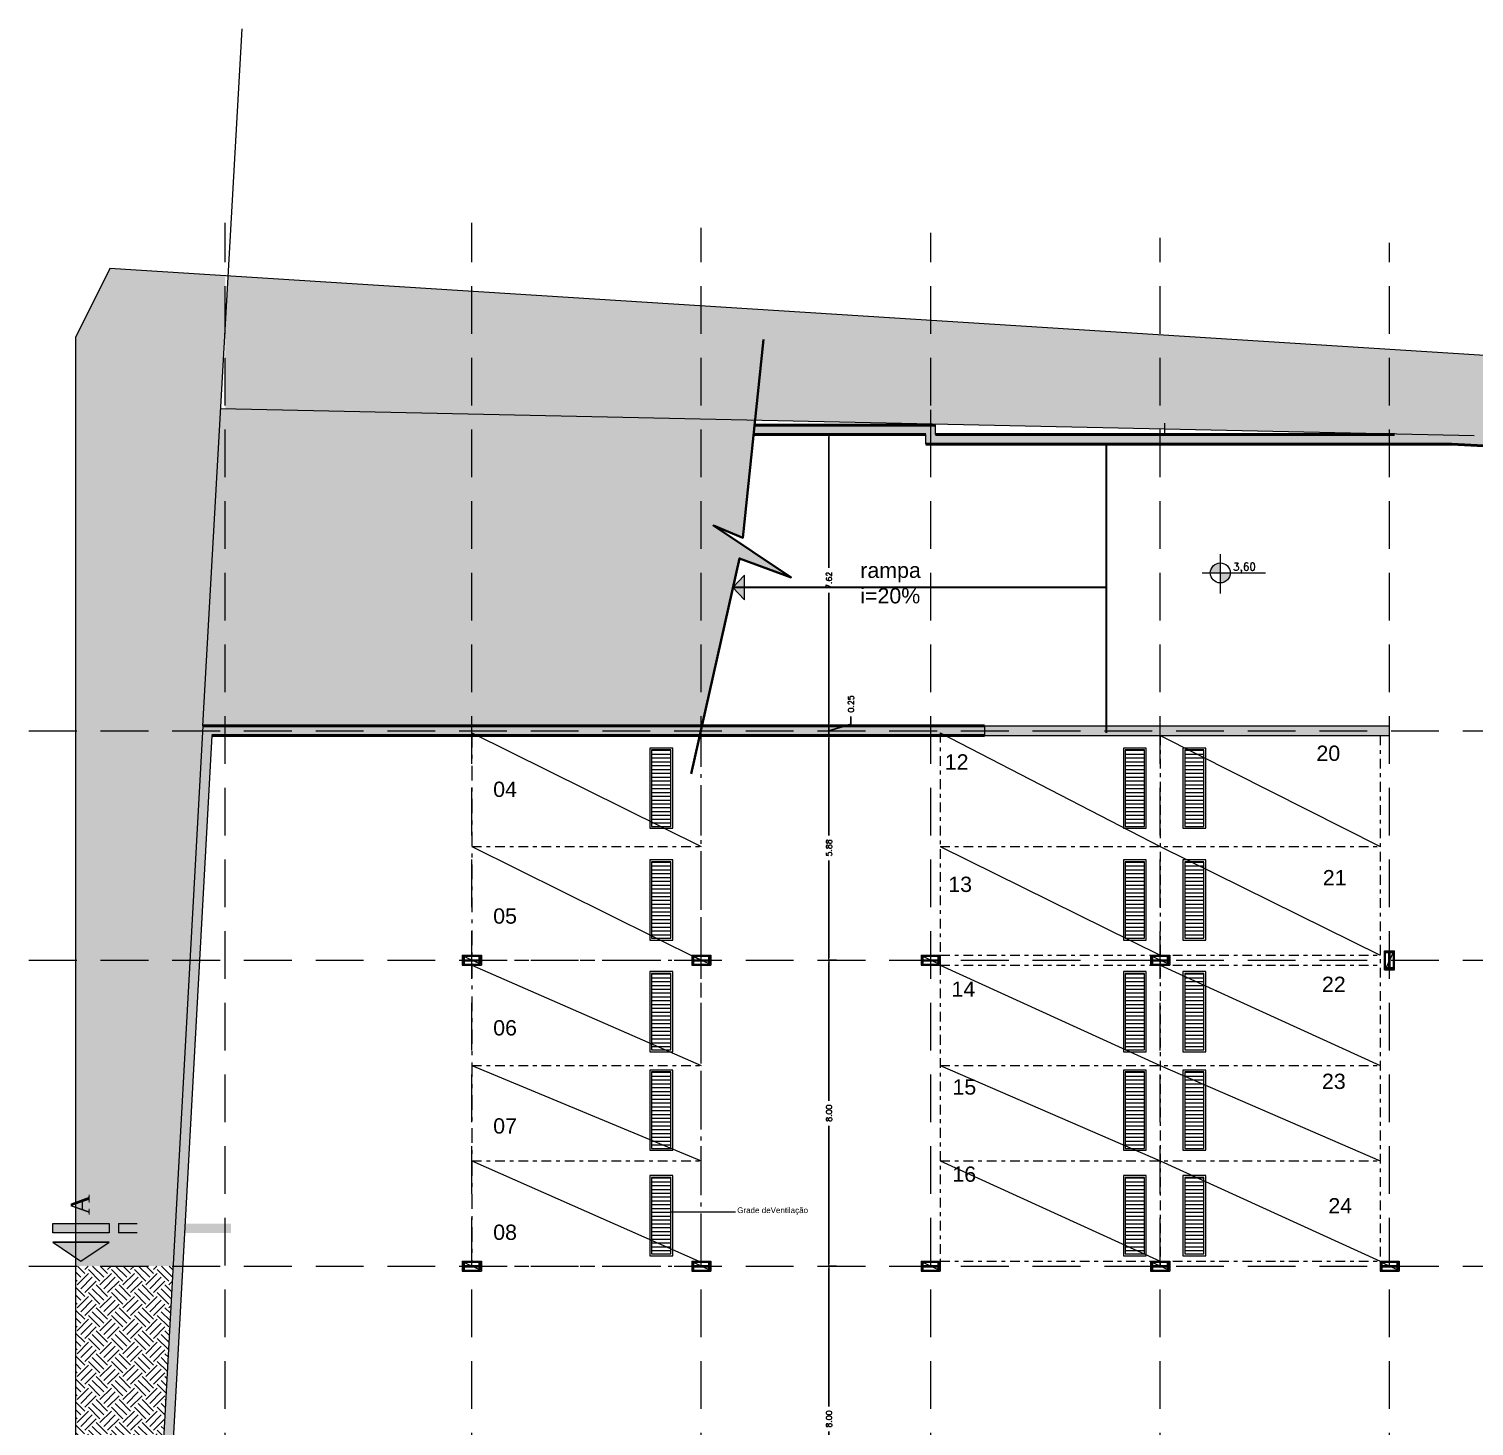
# Model space of a CAD drawing. Header units: millimetres. Extents: x 898 to 1284, y 401 to 654.
# Drawn here: x 1184.41 to 1222.2, y 437.33 to 473.87 of the extents above; entities that cross this region are included whole.
import ezdxf

# ---------------------------------------------------------------- set-up
doc = ezdxf.new("R2010")
doc.units = ezdxf.units.MM
doc.header["$LTSCALE"] = 10
doc.linetypes.add('DASHDOT', pattern=[25.4, 12.7, -6.35, 0, -6.35])
doc.linetypes.add('DASHED2', pattern=[0.375, 0.25, -0.125])
doc.layers.get('0').update_dxf_attribs({"color": 90})
for name, color, linetype, lineweight in [('cinza 03', 252, 'Continuous', 13), ('COTA', 90, 'Continuous', 9), ('linha estutura', 252, 'Continuous', 13), ('lotes', 16, 'Continuous', 13), ('PAREDES 2', 50, 'Continuous', 50), ('Pilares', 16, 'Continuous', 20), ('pn 02', 16, 'Continuous', 20), ('pn 04', 130, 'Continuous', 40), ('PN-01', 90, 'Continuous', 13), ('PN-03', 180, 'Continuous', 30), ('terreno', 16, 'Continuous', 20), ('TEXT', 16, 'Continuous', 20)]:
    doc.layers.add(name, color=color, linetype=linetype, lineweight=lineweight)
doc.styles.add('REGUA60', font='cityb___.ttf', dxfattribs={"width": 1.4})
doc.styles.get("Standard").update_dxf_attribs({"font": 'simplex.shx'})
doc.dimstyles.new('1-100', dxfattribs={"dimtxt": 0.15, "dimasz": 0.06, "dimexe": 0.2, "dimexo": 0.1, "dimgap": 0.1, "dimtad": 0, "dimzin": 0, "dimdsep": 46, "dimtxsty": 'Standard', "dimblk": 'DOT', "dimcen": 0.09, "dimclrd": 90, "dimclre": 90, "dimclrt": 16, "dimadec": 0, "dimazin": 0, "dimtfac": 1, "dimtofl": 0, "dimtmove": 0, "dimatfit": 3, "dimldrblk": 'DOT', "dimfxl": 0, "dimtolj": 1, "dimtzin": 0, "dimarcsym": 0})
pattern_1 = [(45, (759.0659, 189.61928), (6e-17, 0.6), [0.4242641, -0.4242641]), (45, (759.1659, 189.51928), (6e-17, 0.6), [0.4242641, -0.4242641]), (45, (759.2659, 189.41928), (6e-17, 0.6), [0.4242641, -0.4242641]), (315, (759.3659, 189.41928), (0.6, -2e-16), [0.4242641, -0.4242641]), (315, (759.4659, 189.51928), (0.6, -2e-16), [0.4242641, -0.4242641]), (315, (759.5659, 189.61928), (0.6, -2e-16), [0.4242641, -0.4242641])]

# ---------------------------------------------------------------- blocks, each defined once
blk = doc.blocks.new('_DOT')
at = {"color": 0, "linetype": 'ByBlock'}
blk.add_line((-0.5, 0), (-1, 0), dxfattribs=at)
at = {"color": 0, "linetype": 'ByBlock', "const_width": 0.5}
blk.add_lwpolyline([(-0.25, 0, 1), (0.25, 0, 1)], format="xyb", close=True, dxfattribs=at)
blk = doc.blocks.new('*D86')
at = {"layer": 'COTA', "color": 90, "lineweight": -2}
for p, q in [((1205.332, 441.451), (1205.332, 437.839)), ((1205.342, 441.511), (1205.532, 441.511)), ((1205.332, 433.571), (1205.332, 437.182)), ((1205.232, 433.511), (1205.132, 433.511))]:
    blk.add_line(p, q, dxfattribs=at)
at = {"layer": 'COTA', "color": 90, "lineweight": -2, "xscale": 0.06, "yscale": 0.06, "zscale": 0.06}
for p, rotation in [((1205.332, 441.511), 90), ((1205.332, 433.511), 270)]:
    blk.add_blockref('_DOT', p, dxfattribs=dict(at, rotation=rotation))
at = {"layer": 'COTA', "color": 16, "insert": (1205.332, 437.511), "char_height": 0.15, "attachment_point": 5, "rotation": 90}
blk.add_mtext('\\A1;8.00', dxfattribs=at)
blk = doc.blocks.new('*D87')
at = {"layer": 'COTA', "color": 90, "lineweight": -2}
for p, q in [((1205.332, 449.451), (1205.332, 445.839)), ((1205.342, 449.511), (1205.532, 449.511)), ((1205.332, 441.571), (1205.332, 445.182)), ((1205.342, 441.511), (1205.532, 441.511))]:
    blk.add_line(p, q, dxfattribs=at)
at = {"layer": 'COTA', "color": 90, "lineweight": -2, "xscale": 0.06, "yscale": 0.06, "zscale": 0.06}
for p, rotation in [((1205.332, 449.511), 90), ((1205.332, 441.511), 270)]:
    blk.add_blockref('_DOT', p, dxfattribs=dict(at, rotation=rotation))
at = {"layer": 'COTA', "color": 16, "insert": (1205.332, 445.511), "char_height": 0.15, "attachment_point": 5, "rotation": 90}
blk.add_mtext('\\A1;8.00', dxfattribs=at)
blk = doc.blocks.new('*D88')
at = {"layer": 'COTA', "color": 90, "lineweight": -2}
for p, q in [((1205.332, 455.331), (1205.332, 452.779)), ((1205.342, 455.391), (1205.532, 455.391)), ((1205.332, 449.571), (1205.332, 452.122)), ((1205.342, 449.511), (1205.532, 449.511))]:
    blk.add_line(p, q, dxfattribs=at)
at = {"layer": 'COTA', "color": 90, "lineweight": -2, "xscale": 0.06, "yscale": 0.06, "zscale": 0.06}
for p, rotation in [((1205.332, 455.391), 90), ((1205.332, 449.511), 270)]:
    blk.add_blockref('_DOT', p, dxfattribs=dict(at, rotation=rotation))
at = {"layer": 'COTA', "color": 16, "insert": (1205.332, 452.451), "char_height": 0.15, "attachment_point": 5, "rotation": 90}
blk.add_mtext('\\A1;5.88', dxfattribs=at)
blk = doc.blocks.new('*D89')
at = {"layer": 'COTA', "color": 90, "lineweight": -2}
for p, q in [((1205.907, 455.688), (1205.907, 455.888)), ((1205.332, 455.701), (1205.332, 455.761)), ((1205.332, 455.516), (1205.907, 455.688)), ((1205.332, 455.391), (1205.332, 455.641)), ((1205.342, 455.641), (1205.532, 455.641)), ((1205.332, 455.331), (1205.332, 455.271)), ((1205.342, 455.391), (1205.532, 455.391))]:
    blk.add_line(p, q, dxfattribs=at)
at = {"layer": 'COTA', "color": 90, "lineweight": -2, "xscale": 0.06, "yscale": 0.06, "zscale": 0.06}
for p, rotation in [((1205.332, 455.641), 270), ((1205.332, 455.391), 90)]:
    blk.add_blockref('_DOT', p, dxfattribs=dict(at, rotation=rotation))
at = {"layer": 'COTA', "color": 16, "insert": (1205.907, 456.217), "char_height": 0.15, "attachment_point": 5, "rotation": 90}
blk.add_mtext('\\A1;0.25', dxfattribs=at)
blk = doc.blocks.new('*D90')
at = {"layer": 'COTA', "color": 90, "lineweight": -2}
for p, q in [((1205.332, 463.201), (1205.332, 459.779)), ((1205.342, 463.261), (1205.532, 463.261)), ((1205.332, 455.701), (1205.332, 459.122)), ((1205.342, 455.641), (1205.532, 455.641))]:
    blk.add_line(p, q, dxfattribs=at)
at = {"layer": 'COTA', "color": 90, "lineweight": -2, "xscale": 0.06, "yscale": 0.06, "zscale": 0.06}
for p, rotation in [((1205.332, 463.261), 90), ((1205.332, 455.641), 270)]:
    blk.add_blockref('_DOT', p, dxfattribs=dict(at, rotation=rotation))
at = {"layer": 'COTA', "color": 16, "insert": (1205.332, 459.451), "char_height": 0.15, "attachment_point": 5, "rotation": 90}
blk.add_mtext('\\A1;7.62', dxfattribs=at)

msp = doc.modelspace()

# ---------------------------------------------------------------- hatches: boundary and pattern name
at = {"layer": 'cinza 03', "linetype": 'DASHDOT'}
h = msp.add_hatch(dxfattribs=at)
h.set_pattern_fill('SOLO1', color=256, style=0)
h.set_pattern_definition([(45, (286.71223, 0.5), (6e-17, 0.6), [0.42426407, -0.42426407]), (45, (286.81223, 0.4), (6e-17, 0.6), [0.42426407, -0.42426407]), (45, (286.91223, 0.3), (6e-17, 0.6), [0.42426407, -0.42426407]), (315, (287.01223, 0.3), (0.6, -2e-16), [0.42426407, -0.42426407]), (315, (287.11223, 0.4), (0.6, -2e-16), [0.42426407, -0.42426407]), (315, (287.21223, 0.5), (0.6, -2e-16), [0.42426407, -0.42426407])])
h.paths.add_polyline_path([(1249.992, 463.598), (1243.992, 463.977), (1243.992, 462.108), (1249.992, 461.798)])
h.paths.add_polyline_path([(1243.992, 463.977), (1237.992, 464.356), (1237.992, 462.417), (1243.992, 462.108)])
h.paths.add_polyline_path([(1237.992, 464.356), (1231.992, 464.734), (1231.992, 462.726), (1237.992, 462.417)])
h.paths.add_polyline_path([(1231.992, 464.734), (1230.786, 464.81), (1230.786, 462.789), (1231.992, 462.726)])
h.paths.add_polyline_path([(1230.786, 464.81), (1225.992, 465.113), (1225.992, 463.036), (1230.786, 462.789)])
h.paths.add_polyline_path([(1225.992, 465.113), (1219.992, 465.492), (1219.992, 463.279), (1222.203, 463.231), (1225.992, 463.036)])
h.paths.add_polyline_path([(1219.992, 465.492), (1213.992, 465.87), (1213.992, 463.408), (1219.992, 463.279)])
h.paths.add_polyline_path([(1213.992, 465.87), (1207.992, 466.249), (1207.992, 463.538), (1213.992, 463.408)])
at = {"layer": 'cinza 03'}
for points in [[(1207.992, 463.511), (1203.386, 463.511), (1203.36, 463.261), (1207.867, 463.261), (1207.867, 463.011), (1207.992, 463.011)], [(1213.992, 455.511), (1209.401, 455.511), (1209.401, 455.391), (1213.992, 455.391)], [(1188.178, 441.511), (1188.428, 441.511), (1188.871, 449.511), (1188.62, 449.511)], [(1188, 433.761), (1188.428, 441.511), (1188.178, 441.511), (1187.736, 433.511), (1189.542, 433.511), (1189.542, 433.761)]]:
    msp.add_hatch(color=256, dxfattribs=at).paths.add_polyline_path(points)
at = {"layer": 'cinza 03', "linetype": 'DASHDOT'}
h = msp.add_hatch(color=256, dxfattribs=at)
h.paths.add_polyline_path([(1213.992, 463.261), (1208.117, 463.261), (1208.117, 463.511), (1207.992, 463.511), (1207.992, 463.011), (1213.992, 463.011)])
h.paths.add_polyline_path([(1222.203, 463.231), (1219.992, 463.279), (1219.992, 463.011), (1221.624, 463.011), (1225.992, 462.785), (1225.992, 463.036)])
h = msp.add_hatch(color=256, dxfattribs=at)
h.paths.add_polyline_path([(1231.992, 462.726), (1231.992, 462.476), (1237.992, 462.167), (1237.992, 462.417)])
h.paths.add_polyline_path([(1231.992, 462.726), (1230.786, 462.789), (1230.786, 462.538), (1231.992, 462.476)])
h.paths.add_polyline_path([(1230.786, 462.789), (1225.992, 463.036), (1225.992, 462.785), (1230.786, 462.538)])
h.paths.add_polyline_path([(1219.992, 463.261), (1213.992, 463.261), (1213.992, 463.011), (1219.992, 463.011)])
at = {"layer": 'cinza 03'}
h = msp.add_hatch(color=256, dxfattribs=at)
h.paths.add_polyline_path([(1215.565, 459.906, 0.414214), (1215.303, 459.644), (1215.565, 459.644)])
h.paths.add_polyline_path([(1215.565, 459.383, 0.414214), (1215.826, 459.644), (1215.565, 459.644)])
h = msp.add_hatch(color=256, dxfattribs=at)
h.paths.add_polyline_path([(1209.401, 455.641), (1209.401, 455.511), (1213.992, 455.511), (1213.992, 455.641)])
h.paths.add_polyline_path([(1213.992, 455.511), (1219.992, 455.511), (1219.992, 455.641), (1213.992, 455.641)])
h.paths.add_polyline_path([(1219.992, 455.511), (1213.992, 455.511), (1213.992, 455.391), (1219.992, 455.391)])
h.paths.add_polyline_path([(1208.528, 455.138), (1209.475, 455.138), (1209.475, 454.537), (1208.528, 454.537)], flags=9)
h = msp.add_hatch(dxfattribs=at)
h.set_pattern_fill('_USER', color=256, scale=0.1, style=0, pattern_type=0)
h.set_pattern_definition([(0, (1045.77812, 200.30333), (0, 0.1), [])])
h.paths.add_polyline_path([(1201.194, 455.013), (1200.694, 455.013), (1200.694, 453.013), (1201.194, 453.013)])
h = msp.add_hatch(dxfattribs=at)
h.set_pattern_fill('_USER', color=256, scale=0.1, style=0, pattern_type=0)
h.set_pattern_definition([(0, (1058.16491, 200.30333), (0, 0.1), [])])
h.paths.add_polyline_path([(1213.581, 455.013), (1213.081, 455.013), (1213.081, 453.013), (1213.581, 453.013)])
h = msp.add_hatch(dxfattribs=at)
h.set_pattern_fill('_USER', color=256, scale=0.1, style=0, pattern_type=0)
h.set_pattern_definition([(0, (1059.7221, 200.30333), (0, 0.1), [])])
h.paths.add_polyline_path([(1215.138, 455.013), (1214.638, 455.013), (1214.638, 453.013), (1215.138, 453.013)])
h = msp.add_hatch(dxfattribs=at)
h.set_pattern_fill('_USER', color=256, scale=0.1, style=0, pattern_type=0)
h.set_pattern_definition([(0, (1045.77812, 197.37955), (0, 0.1), [])])
h.paths.add_polyline_path([(1201.194, 452.089), (1200.694, 452.089), (1200.694, 450.089), (1201.194, 450.089)])
h = msp.add_hatch(dxfattribs=at)
h.set_pattern_fill('_USER', color=256, scale=0.1, style=0, pattern_type=0)
h.set_pattern_definition([(0, (1058.16491, 197.37955), (0, 0.1), [])])
h.paths.add_polyline_path([(1213.581, 452.089), (1213.081, 452.089), (1213.081, 450.089), (1213.581, 450.089)])
h = msp.add_hatch(dxfattribs=at)
h.set_pattern_fill('_USER', color=256, scale=0.1, style=0, pattern_type=0)
h.set_pattern_definition([(0, (1059.7221, 197.37955), (0, 0.1), [])])
h.paths.add_polyline_path([(1215.138, 452.089), (1214.638, 452.089), (1214.638, 450.089), (1215.138, 450.089)])
h = msp.add_hatch(dxfattribs=at)
h.set_pattern_fill('_USER', color=256, scale=0.1, style=0, pattern_type=0)
h.set_pattern_definition([(0, (1045.77812, 194.45578), (0, 0.1), [])])
h.paths.add_polyline_path([(1201.194, 449.165), (1200.694, 449.165), (1200.694, 447.165), (1201.194, 447.165)])
h = msp.add_hatch(dxfattribs=at)
h.set_pattern_fill('_USER', color=256, scale=0.1, style=0, pattern_type=0)
h.set_pattern_definition([(0, (1058.16491, 194.45578), (0, 0.1), [])])
h.paths.add_polyline_path([(1213.581, 449.165), (1213.081, 449.165), (1213.081, 447.165), (1213.581, 447.165)])
h = msp.add_hatch(dxfattribs=at)
h.set_pattern_fill('_USER', color=256, scale=0.1, style=0, pattern_type=0)
h.set_pattern_definition([(0, (1059.7221, 194.45578), (0, 0.1), [])])
h.paths.add_polyline_path([(1215.138, 449.165), (1214.638, 449.165), (1214.638, 447.165), (1215.138, 447.165)])
h = msp.add_hatch(dxfattribs=at)
h.set_pattern_fill('_USER', color=256, scale=0.1, style=0, pattern_type=0)
h.set_pattern_definition([(0, (1045.77812, 191.88111), (0, 0.1), [])])
h.paths.add_polyline_path([(1201.194, 446.591), (1200.694, 446.591), (1200.694, 444.591), (1201.194, 444.591)])
h = msp.add_hatch(dxfattribs=at)
h.set_pattern_fill('_USER', color=256, scale=0.1, style=0, pattern_type=0)
h.set_pattern_definition([(0, (1058.16491, 191.88111), (0, 0.1), [])])
h.paths.add_polyline_path([(1213.581, 446.591), (1213.081, 446.591), (1213.081, 444.591), (1213.581, 444.591)])
h = msp.add_hatch(dxfattribs=at)
h.set_pattern_fill('_USER', color=256, scale=0.1, style=0, pattern_type=0)
h.set_pattern_definition([(0, (1059.7221, 191.88111), (0, 0.1), [])])
h.paths.add_polyline_path([(1215.138, 446.591), (1214.638, 446.591), (1214.638, 444.591), (1215.138, 444.591)])
h = msp.add_hatch(dxfattribs=at)
h.set_pattern_fill('_USER', color=256, scale=0.1, style=0, pattern_type=0)
h.set_pattern_definition([(0, (1045.77812, 189.11928), (0, 0.1), [])])
h.paths.add_polyline_path([(1201.194, 443.829), (1200.694, 443.829), (1200.694, 441.829), (1201.194, 441.829)])
h = msp.add_hatch(dxfattribs=at)
h.set_pattern_fill('_USER', color=256, scale=0.1, style=0, pattern_type=0)
h.set_pattern_definition([(0, (1058.16491, 189.11928), (0, 0.1), [])])
h.paths.add_polyline_path([(1213.581, 443.829), (1213.081, 443.829), (1213.081, 441.829), (1213.581, 441.829)])
h = msp.add_hatch(dxfattribs=at)
h.set_pattern_fill('_USER', color=256, scale=0.1, style=0, pattern_type=0)
h.set_pattern_definition([(0, (1059.7221, 189.11928), (0, 0.1), [])])
h.paths.add_polyline_path([(1215.138, 443.829), (1214.638, 443.829), (1214.638, 441.829), (1215.138, 441.829)])
at = {"layer": 'linha estutura'}
h = msp.add_hatch(dxfattribs=at)
h.set_pattern_fill('SOLO1', color=256, style=0)
h.set_pattern_definition(pattern_1)
h.paths.add_polyline_path([(1207.992, 466.249), (1201.992, 466.628), (1201.992, 463.667), (1207.992, 463.538)])
h.paths.add_polyline_path([(1201.992, 466.628), (1195.992, 467.007), (1195.992, 463.797), (1201.992, 463.667)])
h.paths.add_polyline_path([(1195.992, 467.007), (1189.624, 467.408), (1189.542, 465.957), (1189.542, 463.936), (1195.992, 463.797)])
h.paths.add_polyline_path([(1189.542, 465.957), (1189.542, 467.414), (1186.526, 467.604), (1185.625, 465.803), (1185.625, 455.511), (1188.952, 455.511), (1188.959, 455.641)])
h.paths.add_polyline_path([(1188.952, 455.511), (1185.625, 455.511), (1185.625, 449.511), (1188.62, 449.511)])
h.paths.add_polyline_path([(1188.62, 449.511), (1185.625, 449.511), (1185.625, 442.625), (1186.504, 442.625), (1186.504, 442.38), (1185.625, 442.38), (1185.625, 442.135), (1186.504, 442.135), (1185.769, 441.645), (1185.625, 441.741), (1185.625, 441.511), (1188.178, 441.511)])
h.paths.add_polyline_path([(1195.992, 463.797), (1189.542, 463.936), (1189.542, 455.641), (1195.992, 455.641)])
h.paths.add_polyline_path([(1189.542, 463.936), (1189.428, 463.938), (1188.959, 455.641), (1189.542, 455.641)], flags=17)
h.paths.add_polyline_path([(1201.992, 463.667), (1195.992, 463.797), (1195.992, 455.641), (1201.992, 455.641)])
h.paths.add_polyline_path([(1203.399, 463.637), (1201.992, 463.667), (1201.992, 455.641), (1202.006, 455.641), (1202.988, 460.024), (1204.342, 459.528), (1202.311, 460.881), (1203.079, 460.566)])
h.paths.add_polyline_path([(1185.38, 442.728), (1185.38, 443.481), (1186.115, 443.481), (1186.115, 442.728)], flags=9)
h = msp.add_hatch(color=256, dxfattribs=at)
h.paths.add_polyline_path([(1207.992, 455.641), (1202.006, 455.641), (1201.992, 455.579), (1201.992, 455.511), (1207.992, 455.511)])
h.paths.add_polyline_path([(1209.401, 455.641), (1207.992, 455.641), (1207.992, 455.511), (1209.401, 455.511)])
h.paths.add_polyline_path([(1209.401, 455.511), (1207.992, 455.511), (1207.992, 455.391), (1208.242, 455.391), (1208.242, 455.461), (1208.377, 455.391), (1209.401, 455.391)])
h.paths.add_polyline_path([(1207.992, 455.511), (1201.992, 455.511), (1201.992, 455.391), (1207.992, 455.391)])
h.paths.add_polyline_path([(1201.992, 455.579), (1201.992, 455.641), (1195.992, 455.641), (1195.992, 455.511), (1201.977, 455.511)])
h.paths.add_polyline_path([(1201.977, 455.511), (1195.992, 455.511), (1195.992, 455.461), (1196.133, 455.391), (1201.95, 455.391)])
h.paths.add_polyline_path([(1195.992, 455.641), (1189.542, 455.641), (1189.542, 455.511), (1195.992, 455.511)])
h.paths.add_polyline_path([(1195.992, 455.511), (1189.542, 455.511), (1189.542, 455.391), (1195.992, 455.391)])
h.paths.add_polyline_path([(1189.196, 455.391), (1189.542, 455.391), (1189.542, 455.511), (1188.952, 455.511), (1188.62, 449.511), (1188.871, 449.511)])
h.paths.add_polyline_path([(1189.542, 455.641), (1188.959, 455.641), (1188.952, 455.511), (1189.542, 455.511)])
h = msp.add_hatch(dxfattribs=at)
h.set_pattern_fill('SOLO1', color=256, style=0)
h.set_pattern_definition(pattern_1)
h.paths.add_polyline_path([(1188.178, 441.511), (1185.625, 441.511), (1185.625, 433.511), (1187.736, 433.511)])
h.paths.add_polyline_path([(1187.736, 433.511), (1185.625, 433.511), (1185.625, 420.411), (1187.012, 420.411)])
at = {"layer": 'Pilares'}
for points in [[(1195.767, 449.616), (1195.767, 449.406), (1195.797, 449.406), (1195.797, 449.496), (1196.187, 449.496), (1196.187, 449.406), (1196.217, 449.406), (1196.217, 449.616), (1196.187, 449.616), (1196.187, 449.526), (1195.797, 449.526), (1195.797, 449.616)], [(1201.767, 449.616), (1201.767, 449.406), (1201.797, 449.406), (1201.797, 449.496), (1202.187, 449.496), (1202.187, 449.406), (1202.217, 449.406), (1202.217, 449.616), (1202.187, 449.616), (1202.187, 449.526), (1201.797, 449.526), (1201.797, 449.616)], [(1207.767, 449.616), (1207.767, 449.406), (1207.797, 449.406), (1207.797, 449.496), (1208.187, 449.496), (1208.187, 449.406), (1208.217, 449.406), (1208.217, 449.616), (1208.187, 449.616), (1208.187, 449.526), (1207.797, 449.526), (1207.797, 449.616)], [(1213.767, 449.616), (1213.767, 449.406), (1213.797, 449.406), (1213.797, 449.496), (1214.187, 449.496), (1214.187, 449.406), (1214.217, 449.406), (1214.217, 449.616), (1214.187, 449.616), (1214.187, 449.526), (1213.797, 449.526), (1213.797, 449.616)], [(1219.887, 449.286), (1220.097, 449.286), (1220.097, 449.316), (1220.007, 449.316), (1220.007, 449.706), (1220.097, 449.706), (1220.097, 449.736), (1219.887, 449.736), (1219.887, 449.706), (1219.977, 449.706), (1219.977, 449.316), (1219.887, 449.316)], [(1195.767, 441.616), (1195.767, 441.406), (1195.797, 441.406), (1195.797, 441.496), (1196.187, 441.496), (1196.187, 441.406), (1196.217, 441.406), (1196.217, 441.616), (1196.187, 441.616), (1196.187, 441.526), (1195.797, 441.526), (1195.797, 441.616)], [(1201.767, 441.616), (1201.767, 441.406), (1201.797, 441.406), (1201.797, 441.496), (1202.187, 441.496), (1202.187, 441.406), (1202.217, 441.406), (1202.217, 441.616), (1202.187, 441.616), (1202.187, 441.526), (1201.797, 441.526), (1201.797, 441.616)], [(1207.767, 441.616), (1207.767, 441.406), (1207.797, 441.406), (1207.797, 441.496), (1208.187, 441.496), (1208.187, 441.406), (1208.217, 441.406), (1208.217, 441.616), (1208.187, 441.616), (1208.187, 441.526), (1207.797, 441.526), (1207.797, 441.616)], [(1213.767, 441.616), (1213.767, 441.406), (1213.797, 441.406), (1213.797, 441.496), (1214.187, 441.496), (1214.187, 441.406), (1214.217, 441.406), (1214.217, 441.616), (1214.187, 441.616), (1214.187, 441.526), (1213.797, 441.526), (1213.797, 441.616)], [(1219.767, 441.616), (1219.767, 441.406), (1219.797, 441.406), (1219.797, 441.496), (1220.187, 441.496), (1220.187, 441.406), (1220.217, 441.406), (1220.217, 441.616), (1220.187, 441.616), (1220.187, 441.526), (1219.797, 441.526), (1219.797, 441.616)]]:
    msp.add_hatch(color=256, dxfattribs=at).paths.add_polyline_path(points)
at = {"layer": 'PN-01', "ltscale": 0.05}
h = msp.add_hatch(color=256, dxfattribs=at)
h.paths.add_polyline_path([(1185.769, 441.645), (1185.034, 442.135), (1186.504, 442.135)])
h.paths.add_polyline_path([(1186.504, 442.38), (1185.034, 442.38), (1185.034, 442.625), (1186.504, 442.625)])
h.paths.add_polyline_path([(1187.239, 442.38), (1186.749, 442.38), (1186.749, 442.625), (1187.239, 442.625)])
h.paths.add_polyline_path([(1187.974, 442.38), (1187.484, 442.38), (1187.484, 442.625), (1187.974, 442.625)])
h.paths.add_polyline_path([(1188.942, 442.38), (1188.219, 442.38), (1188.219, 442.625), (1188.942, 442.625)])
h.paths.add_polyline_path([(1189.689, 442.38), (1188.942, 442.38), (1188.942, 442.625), (1189.689, 442.625)])
at = {"layer": 'TEXT'}
msp.add_hatch(color=256, dxfattribs=at).paths.add_polyline_path([(1202.817, 459.26), (1203.126, 458.94), (1203.126, 459.581)])

# ---------------------------------------------------------------- linework, layer by layer
at = {"layer": 'cinza 03'}
for p, q in [((1207.992, 463.011), (1207.992, 463.908)), ((1208.117, 463.261), (1208.117, 463.511)), ((1214.117, 463.261), (1214.117, 463.561)), ((1207.867, 463.011), (1207.867, 463.261)), ((1195.992, 455.461), (1201.992, 452.486)), ((1208.242, 455.461), (1213.992, 452.486)), ((1209.401, 455.641), (1219.992, 455.641)), ((1209.401, 455.641), (1209.401, 455.391)), ((1208.879, 455.391), (1219.992, 455.391)), ((1213.992, 455.391), (1219.742, 452.486)), ((1195.992, 452.486), (1201.96, 449.526)), ((1208.242, 452.486), (1213.992, 449.641)), ((1213.992, 452.486), (1219.742, 449.641)), ((1195.992, 449.381), (1201.992, 446.761)), ((1208.242, 449.381), (1213.992, 446.761)), ((1213.992, 449.381), (1219.742, 446.761)), ((1195.992, 446.761), (1201.992, 444.261)), ((1208.242, 446.761), (1213.992, 444.261)), ((1213.992, 446.761), (1219.742, 444.261)), ((1195.992, 444.261), (1201.992, 441.616)), ((1208.242, 444.261), (1213.992, 441.641)), ((1213.992, 444.261), (1219.742, 441.641))]:
    msp.add_line(p, q, dxfattribs=at)
at = {"layer": 'cinza 03', "linetype": 'DASHDOT'}
msp.add_lwpolyline([(1185.625, 465.803), (1185.625, 417.043), (1277.82, 417.043), (1277.82, 427.85), (1282.327, 427.85), (1282.327, 461.557), (1186.526, 467.604)], close=True, dxfattribs=at)
at = {"layer": 'cinza 03'}
for points in [[(1200.644, 452.963), (1201.244, 452.963), (1201.244, 455.063), (1200.644, 455.063)], [(1213.031, 452.963), (1213.631, 452.963), (1213.631, 455.063), (1213.031, 455.063)], [(1214.588, 452.963), (1215.188, 452.963), (1215.188, 455.063), (1214.588, 455.063)], [(1200.694, 453.013), (1201.194, 453.013), (1201.194, 455.013), (1200.694, 455.013)], [(1213.081, 453.013), (1213.581, 453.013), (1213.581, 455.013), (1213.081, 455.013)], [(1214.638, 453.013), (1215.138, 453.013), (1215.138, 455.013), (1214.638, 455.013)], [(1200.644, 450.039), (1201.244, 450.039), (1201.244, 452.139), (1200.644, 452.139)], [(1200.694, 450.089), (1201.194, 450.089), (1201.194, 452.089), (1200.694, 452.089)], [(1213.031, 450.039), (1213.631, 450.039), (1213.631, 452.139), (1213.031, 452.139)], [(1213.081, 450.089), (1213.581, 450.089), (1213.581, 452.089), (1213.081, 452.089)], [(1214.588, 450.039), (1215.188, 450.039), (1215.188, 452.139), (1214.588, 452.139)], [(1214.638, 450.089), (1215.138, 450.089), (1215.138, 452.089), (1214.638, 452.089)], [(1200.644, 447.115), (1201.244, 447.115), (1201.244, 449.215), (1200.644, 449.215)], [(1200.694, 447.165), (1201.194, 447.165), (1201.194, 449.165), (1200.694, 449.165)], [(1213.031, 447.115), (1213.631, 447.115), (1213.631, 449.215), (1213.031, 449.215)], [(1213.081, 447.165), (1213.581, 447.165), (1213.581, 449.165), (1213.081, 449.165)], [(1214.588, 447.115), (1215.188, 447.115), (1215.188, 449.215), (1214.588, 449.215)], [(1214.638, 447.165), (1215.138, 447.165), (1215.138, 449.165), (1214.638, 449.165)], [(1200.644, 444.541), (1201.244, 444.541), (1201.244, 446.641), (1200.644, 446.641)], [(1200.694, 444.591), (1201.194, 444.591), (1201.194, 446.591), (1200.694, 446.591)], [(1213.031, 444.541), (1213.631, 444.541), (1213.631, 446.641), (1213.031, 446.641)], [(1213.081, 444.591), (1213.581, 444.591), (1213.581, 446.591), (1213.081, 446.591)], [(1214.588, 444.541), (1215.188, 444.541), (1215.188, 446.641), (1214.588, 446.641)], [(1214.638, 444.591), (1215.138, 444.591), (1215.138, 446.591), (1214.638, 446.591)], [(1200.644, 441.779), (1201.244, 441.779), (1201.244, 443.879), (1200.644, 443.879)], [(1200.694, 441.829), (1201.194, 441.829), (1201.194, 443.829), (1200.694, 443.829)], [(1213.031, 441.779), (1213.631, 441.779), (1213.631, 443.879), (1213.031, 443.879)], [(1213.081, 441.829), (1213.581, 441.829), (1213.581, 443.829), (1213.081, 443.829)], [(1214.588, 441.779), (1215.188, 441.779), (1215.188, 443.879), (1214.588, 443.879)], [(1214.638, 441.829), (1215.138, 441.829), (1215.138, 443.829), (1214.638, 443.829)]]:
    msp.add_lwpolyline(points, close=True, dxfattribs=at)
at = {"layer": 'COTA'}
for p, q in [((1215.565, 460.132), (1215.565, 459.107)), ((1215.09, 459.644), (1216.744, 459.644)), ((1201.185, 442.935), (1202.883, 442.935))]:
    msp.add_line(p, q, dxfattribs=at)
msp.add_circle((1215.565, 459.644), 0.261, dxfattribs=at)
at = {"layer": 'linha estutura', "linetype": 'DASHED2', "ltscale": 0.5}
for p, q in [((1189.542, 415.274), (1189.542, 468.798)), ((1195.992, 415.274), (1195.992, 468.798)), ((1201.992, 415.274), (1201.992, 468.668)), ((1207.992, 415.274), (1207.992, 468.539)), ((1213.992, 415.274), (1213.992, 468.409)), ((1219.992, 415.274), (1219.992, 468.28)), ((1184.408, 455.511), (1283.558, 455.511)), ((1184.408, 449.511), (1283.558, 449.511)), ((1184.408, 449.511), (1283.558, 449.511)), ((1184.408, 441.511), (1283.558, 441.511))]:
    msp.add_line(p, q, dxfattribs=at)
at = {"layer": 'lotes'}
msp.add_lwpolyline([(1188.959, 455.641), (1189.989, 473.875)], dxfattribs=at)
at = {"layer": 'PAREDES 2'}
for p, q in [((1208.117, 463.511), (1203.386, 463.511)), ((1207.867, 463.261), (1203.36, 463.261)), ((1221.624, 463.011), (1207.867, 463.011)), ((1220.117, 463.261), (1208.117, 463.261)), ((1278.867, 460.059), (1221.624, 463.011)), ((1209.401, 455.641), (1188.959, 455.641)), ((1209.401, 455.391), (1189.196, 455.391))]:
    msp.add_line(p, q, dxfattribs=at)
at = {"layer": 'Pilares'}
for p, q in [((1219.862, 449.761), (1220.122, 449.761)), ((1219.862, 449.261), (1219.862, 449.761)), ((1220.122, 449.261), (1220.122, 449.761)), ((1195.742, 449.641), (1195.742, 449.381)), ((1195.742, 449.641), (1196.242, 449.641)), ((1195.767, 449.616), (1196.217, 449.616)), ((1196.217, 449.406), (1195.767, 449.616)), ((1195.767, 449.406), (1196.217, 449.406)), ((1196.242, 449.641), (1196.242, 449.381)), ((1201.742, 449.641), (1201.742, 449.381)), ((1201.742, 449.641), (1202.242, 449.641)), ((1201.767, 449.616), (1202.217, 449.616)), ((1202.217, 449.406), (1201.767, 449.616)), ((1201.767, 449.406), (1202.217, 449.406)), ((1202.242, 449.641), (1202.242, 449.381)), ((1207.742, 449.641), (1207.742, 449.381)), ((1207.742, 449.641), (1208.242, 449.641)), ((1207.767, 449.616), (1208.217, 449.616)), ((1208.217, 449.406), (1207.767, 449.616)), ((1207.767, 449.406), (1208.217, 449.406)), ((1208.242, 449.641), (1208.242, 449.381)), ((1213.742, 449.641), (1213.742, 449.381)), ((1213.742, 449.641), (1214.242, 449.641)), ((1213.767, 449.616), (1214.217, 449.616)), ((1214.217, 449.406), (1213.767, 449.616)), ((1213.767, 449.406), (1214.217, 449.406)), ((1214.242, 449.641), (1214.242, 449.381)), ((1219.887, 449.286), (1219.887, 449.736)), ((1220.097, 449.736), (1219.887, 449.286)), ((1220.097, 449.286), (1220.097, 449.736)), ((1195.742, 449.381), (1196.242, 449.381)), ((1201.742, 449.381), (1202.242, 449.381)), ((1207.742, 449.381), (1208.242, 449.381)), ((1213.742, 449.381), (1214.242, 449.381)), ((1219.862, 449.261), (1220.122, 449.261)), ((1195.742, 441.641), (1195.742, 441.381)), ((1195.742, 441.641), (1196.242, 441.641)), ((1195.767, 441.616), (1196.217, 441.616)), ((1196.217, 441.406), (1195.767, 441.616)), ((1196.242, 441.641), (1196.242, 441.381)), ((1201.742, 441.641), (1201.742, 441.381)), ((1201.742, 441.641), (1202.242, 441.641)), ((1201.767, 441.616), (1202.217, 441.616)), ((1202.217, 441.406), (1201.767, 441.616)), ((1202.242, 441.641), (1202.242, 441.381)), ((1207.742, 441.641), (1207.742, 441.381)), ((1207.742, 441.641), (1208.242, 441.641)), ((1207.767, 441.616), (1208.217, 441.616)), ((1208.217, 441.406), (1207.767, 441.616)), ((1208.242, 441.641), (1208.242, 441.381)), ((1213.742, 441.641), (1213.742, 441.381)), ((1213.742, 441.641), (1214.242, 441.641)), ((1213.767, 441.616), (1214.217, 441.616)), ((1214.217, 441.406), (1213.767, 441.616)), ((1214.242, 441.641), (1214.242, 441.381)), ((1219.742, 441.641), (1219.742, 441.381)), ((1219.742, 441.641), (1220.242, 441.641)), ((1219.767, 441.616), (1220.217, 441.616)), ((1220.217, 441.406), (1219.767, 441.616)), ((1220.242, 441.641), (1220.242, 441.381)), ((1195.742, 441.381), (1196.242, 441.381)), ((1195.767, 441.406), (1196.217, 441.406)), ((1201.742, 441.381), (1202.242, 441.381)), ((1201.767, 441.406), (1202.217, 441.406)), ((1207.742, 441.381), (1208.242, 441.381)), ((1207.767, 441.406), (1208.217, 441.406)), ((1213.742, 441.381), (1214.242, 441.381)), ((1213.767, 441.406), (1214.217, 441.406)), ((1219.742, 441.381), (1220.242, 441.381)), ((1219.767, 441.406), (1220.217, 441.406))]:
    msp.add_line(p, q, dxfattribs=at)
at = {"layer": 'Pilares', "linetype": 'Continuous'}
for p, q in [((1195.797, 449.526), (1195.797, 449.616)), ((1195.797, 449.526), (1196.187, 449.526)), ((1195.797, 449.406), (1195.797, 449.496)), ((1195.797, 449.496), (1196.187, 449.496)), ((1196.187, 449.526), (1196.187, 449.616)), ((1196.187, 449.406), (1196.187, 449.496)), ((1201.797, 449.526), (1201.797, 449.616)), ((1201.797, 449.526), (1202.187, 449.526)), ((1201.797, 449.406), (1201.797, 449.496)), ((1201.797, 449.496), (1202.187, 449.496)), ((1202.187, 449.526), (1202.187, 449.616)), ((1202.187, 449.406), (1202.187, 449.496)), ((1207.797, 449.526), (1207.797, 449.616)), ((1207.797, 449.526), (1208.187, 449.526)), ((1207.797, 449.406), (1207.797, 449.496)), ((1207.797, 449.496), (1208.187, 449.496)), ((1208.187, 449.526), (1208.187, 449.616)), ((1208.187, 449.406), (1208.187, 449.496)), ((1213.797, 449.526), (1213.797, 449.616)), ((1213.797, 449.526), (1214.187, 449.526)), ((1213.797, 449.406), (1213.797, 449.496)), ((1213.797, 449.496), (1214.187, 449.496)), ((1214.187, 449.526), (1214.187, 449.616)), ((1214.187, 449.406), (1214.187, 449.496)), ((1219.977, 449.706), (1219.887, 449.706)), ((1219.977, 449.316), (1219.977, 449.706)), ((1220.007, 449.316), (1220.007, 449.706)), ((1220.097, 449.706), (1220.007, 449.706)), ((1219.977, 449.316), (1219.887, 449.316)), ((1220.097, 449.316), (1220.007, 449.316)), ((1195.797, 441.526), (1195.797, 441.616)), ((1195.797, 441.526), (1196.187, 441.526)), ((1195.797, 441.406), (1195.797, 441.496)), ((1195.797, 441.496), (1196.187, 441.496)), ((1196.187, 441.526), (1196.187, 441.616)), ((1196.187, 441.406), (1196.187, 441.496)), ((1201.797, 441.526), (1201.797, 441.616)), ((1201.797, 441.526), (1202.187, 441.526)), ((1201.797, 441.406), (1201.797, 441.496)), ((1201.797, 441.496), (1202.187, 441.496)), ((1202.187, 441.526), (1202.187, 441.616)), ((1202.187, 441.406), (1202.187, 441.496)), ((1207.797, 441.526), (1207.797, 441.616)), ((1207.797, 441.526), (1208.187, 441.526)), ((1207.797, 441.406), (1207.797, 441.496)), ((1207.797, 441.496), (1208.187, 441.496)), ((1208.187, 441.526), (1208.187, 441.616)), ((1208.187, 441.406), (1208.187, 441.496)), ((1213.797, 441.526), (1213.797, 441.616)), ((1213.797, 441.526), (1214.187, 441.526)), ((1213.797, 441.406), (1213.797, 441.496)), ((1213.797, 441.496), (1214.187, 441.496)), ((1214.187, 441.526), (1214.187, 441.616)), ((1214.187, 441.406), (1214.187, 441.496)), ((1219.797, 441.526), (1219.797, 441.616)), ((1219.797, 441.526), (1220.187, 441.526)), ((1219.797, 441.406), (1219.797, 441.496)), ((1219.797, 441.496), (1220.187, 441.496)), ((1220.187, 441.526), (1220.187, 441.616)), ((1220.187, 441.406), (1220.187, 441.496))]:
    msp.add_line(p, q, dxfattribs=at)
for points in [[(1195.797, 449.616), (1195.767, 449.616), (1195.767, 449.406), (1195.797, 449.406)], [(1196.187, 449.406), (1196.217, 449.406), (1196.217, 449.616), (1196.187, 449.616)], [(1201.797, 449.616), (1201.767, 449.616), (1201.767, 449.406), (1201.797, 449.406)], [(1202.187, 449.406), (1202.217, 449.406), (1202.217, 449.616), (1202.187, 449.616)], [(1207.797, 449.616), (1207.767, 449.616), (1207.767, 449.406), (1207.797, 449.406)], [(1208.187, 449.406), (1208.217, 449.406), (1208.217, 449.616), (1208.187, 449.616)], [(1213.797, 449.616), (1213.767, 449.616), (1213.767, 449.406), (1213.797, 449.406)], [(1214.187, 449.406), (1214.217, 449.406), (1214.217, 449.616), (1214.187, 449.616)], [(1220.097, 449.706), (1220.097, 449.736), (1219.887, 449.736), (1219.887, 449.706)], [(1219.887, 449.316), (1219.887, 449.286), (1220.097, 449.286), (1220.097, 449.316)], [(1195.797, 441.616), (1195.767, 441.616), (1195.767, 441.406), (1195.797, 441.406)], [(1196.187, 441.406), (1196.217, 441.406), (1196.217, 441.616), (1196.187, 441.616)], [(1201.797, 441.616), (1201.767, 441.616), (1201.767, 441.406), (1201.797, 441.406)], [(1202.187, 441.406), (1202.217, 441.406), (1202.217, 441.616), (1202.187, 441.616)], [(1207.797, 441.616), (1207.767, 441.616), (1207.767, 441.406), (1207.797, 441.406)], [(1208.187, 441.406), (1208.217, 441.406), (1208.217, 441.616), (1208.187, 441.616)], [(1213.797, 441.616), (1213.767, 441.616), (1213.767, 441.406), (1213.797, 441.406)], [(1214.187, 441.406), (1214.217, 441.406), (1214.217, 441.616), (1214.187, 441.616)], [(1219.797, 441.616), (1219.767, 441.616), (1219.767, 441.406), (1219.797, 441.406)], [(1220.187, 441.406), (1220.217, 441.406), (1220.217, 441.616), (1220.187, 441.616)]]:
    msp.add_lwpolyline(points, dxfattribs=at)
at = {"layer": 'pn 02'}
for p, q in [((1185.034, 442.625), (1186.504, 442.625)), ((1185.034, 442.38), (1185.034, 442.625)), ((1186.504, 442.625), (1186.504, 442.38)), ((1186.749, 442.625), (1186.749, 442.38)), ((1186.749, 442.625), (1187.239, 442.625)), ((1186.504, 442.38), (1185.034, 442.38)), ((1187.239, 442.38), (1186.749, 442.38)), ((1186.504, 442.135), (1185.034, 442.135))]:
    msp.add_line(p, q, dxfattribs=at)
at = {"layer": 'pn 02', "ltscale": 0.05}
for q in [(1185.769, 441.645), (1186.504, 442.135), (1186.504, 442.135)]:
    msp.add_line((1185.034, 442.135), q, dxfattribs=at)
at = {"layer": 'pn 04'}
msp.add_lwpolyline([(1203.62, 465.752), (1203.079, 460.566), (1202.311, 460.881), (1204.342, 459.528), (1202.988, 460.024), (1201.725, 454.387)], dxfattribs=at)
at = {"layer": 'PN-01', "linetype": 'DASHDOT', "ltscale": 0.003}
for p, q in [((1195.992, 455.461), (1195.992, 441.641)), ((1201.992, 441.641), (1201.992, 455.461)), ((1196.242, 449.511), (1201.742, 449.511)), ((1196.242, 441.511), (1201.742, 441.511))]:
    msp.add_line(p, q, dxfattribs=at)
at = {"layer": 'PN-01', "linetype": 'DASHDOT', "ltscale": 0.002}
for p, q in [((1208.242, 455.461), (1208.242, 441.641)), ((1213.992, 455.391), (1213.992, 441.511)), ((1219.742, 455.391), (1219.742, 441.641)), ((1195.992, 452.486), (1201.992, 452.486)), ((1208.242, 452.486), (1219.742, 452.486)), ((1208.242, 449.641), (1219.742, 449.641)), ((1208.242, 449.381), (1219.742, 449.381)), ((1195.992, 446.761), (1201.992, 446.761)), ((1208.242, 446.761), (1219.742, 446.761)), ((1195.992, 444.261), (1201.992, 444.261)), ((1208.242, 444.261), (1219.742, 444.261)), ((1208.242, 441.641), (1219.742, 441.641))]:
    msp.add_line(p, q, dxfattribs=at)
at = {"layer": 'PN-01', "ltscale": 0.05}
msp.add_line((1185.769, 441.645), (1186.504, 442.135), dxfattribs=at)
at = {"layer": 'PN-03'}
for p, q in [((1212.586, 455.461), (1212.586, 463.011)), ((1212.586, 459.26), (1202.817, 459.26))]:
    msp.add_line(p, q, dxfattribs=at)
at = {"layer": 'terreno'}
for p, q in [((1222.203, 463.231), (1189.418, 463.939)), ((1188.959, 455.641), (1187.004, 420.274)), ((1189.196, 455.391), (1188, 433.761))]:
    msp.add_line(p, q, dxfattribs=at)
at = {"layer": 'TEXT'}
msp.add_lwpolyline([(1202.817, 459.26), (1203.126, 458.94), (1203.126, 459.581)], close=True, dxfattribs=at)

# ---------------------------------------------------------------- texts
at = {"layer": 'COTA'}
msp.add_text('3,60', height=0.2, dxfattribs=at).set_placement((1215.897, 459.708))
at = {"layer": 'COTA', "insert": (1203.858, 443.048), "char_height": 0.15, "width": 4.859, "attachment_point": 2}
msp.add_mtext('{\\fArial|b0|i0|c0|p34;Grade deVentilação}', dxfattribs=at)
at = {"layer": 'pn 02', "ltscale": 0.05, "insert": (1185.993, 442.85), "char_height": 0.49, "width": 3.686, "attachment_point": 7, "rotation": 90}
msp.add_mtext('{\\fTimes New Roman|b0|i0|c0|p18;A}', dxfattribs=at)
at = {"layer": 'TEXT', "char_height": 0.4, "width": 2.242, "attachment_point": 1, "style": 'REGUA60'}
for s, insert in [('{\\fArial|b0|i0|c0|p34;rampa i=20%}', (1206.15, 459.914)), ('{\\fArial|b0|i0|c0|p34;20}', (1218.079, 455.127)), ('{\\fArial|b0|i0|c0|p34;12}', (1208.36, 454.9)), ('{\\fArial|b0|i0|c0|p34;04}', (1196.55, 454.184)), ('{\\fArial|b0|i0|c0|p34;13}', (1208.451, 451.698)), ('{\\fArial|b0|i0|c0|p34;21}', (1218.246, 451.872)), ('{\\fArial|b0|i0|c0|p34;05}', (1196.55, 450.869)), ('{\\fArial|b0|i0|c0|p34;22}', (1218.224, 449.082)), ('{\\fArial|b0|i0|c0|p34;14}', (1208.536, 448.956)), ('{\\fArial|b0|i0|c0|p34;06}', (1196.55, 447.945)), ('{\\fArial|b0|i0|c0|p34;15}', (1208.561, 446.397)), ('{\\fArial|b0|i0|c0|p34;23}', (1218.224, 446.545)), ('{\\fArial|b0|i0|c0|p34;07}', (1196.55, 445.378)), ('{\\fArial|b0|i0|c0|p34;16}', (1208.558, 444.117)), ('{\\fArial|b0|i0|c0|p34;24}', (1218.391, 443.29)), ('{\\fArial|b0|i0|c0|p34;08}', (1196.55, 442.597))]:
    msp.add_mtext(s, dxfattribs=dict(at, insert=insert))

# ---------------------------------------------------------------- dimensions: what is measured, and where the dimension line sits
at = {"layer": 'COTA'}
for base, p1, p2, picture, middle in [((1205.332, 463.261), (1205.242, 455.641), (1205.242, 463.261), '*D90', (1205.332, 459.451)), ((1205.332, 455.641), (1205.242, 455.391), (1205.242, 455.641), '*D89', (1205.907, 455.988)), ((1205.332, 455.391), (1205.242, 449.511), (1205.242, 455.391), '*D88', (1205.332, 452.451)), ((1205.332, 449.511), (1205.242, 441.511), (1205.242, 449.511), '*D87', (1205.332, 445.511)), ((1205.332, 441.511), (1205.332, 433.511), (1205.242, 441.511), '*D86', (1205.332, 437.511))]:
    dim = msp.add_linear_dim(base=base, p1=p1, p2=p2, angle=90, dimstyle='1-100', override={"dimtmove": 1}, dxfattribs=at)
    dim.commit()
    dim.dimension.update_dxf_attribs({"geometry": picture, "text_midpoint": middle})

doc.saveas('drawing.dxf')
